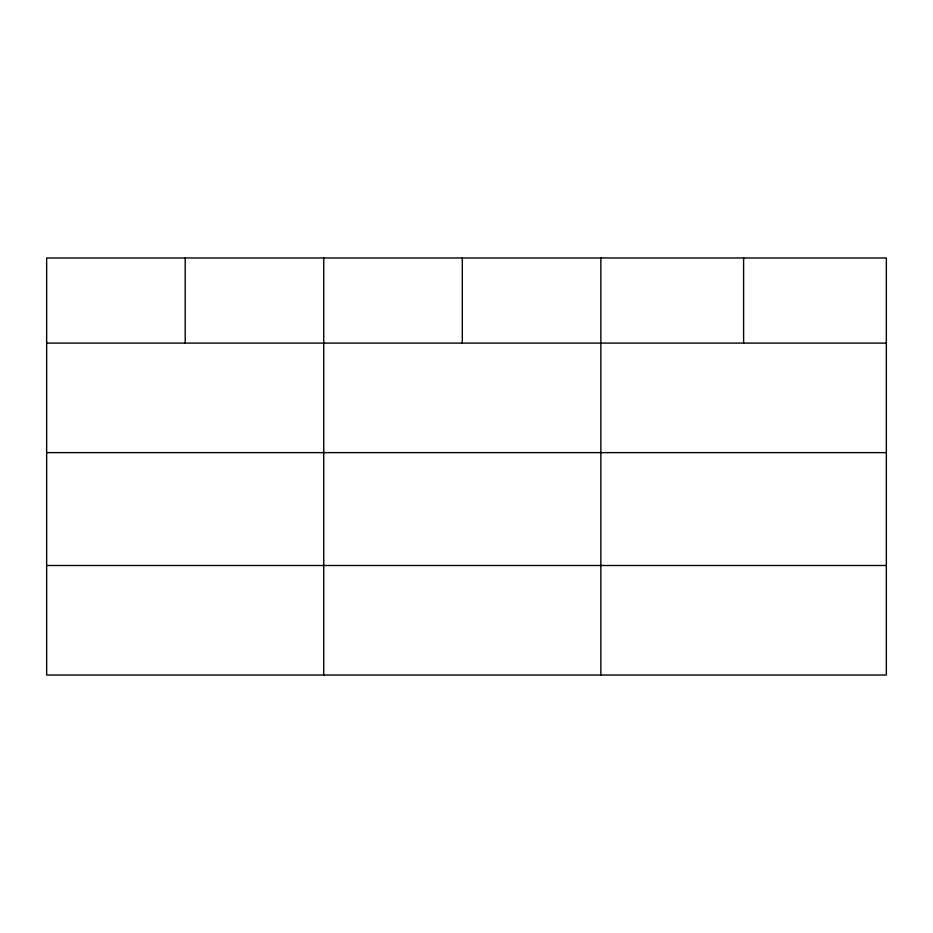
<?xml version="1.0" encoding="UTF-8"?>
<svg xmlns="http://www.w3.org/2000/svg" width="933" height="933" viewBox="0 0 933 933"><rect width="100%" height="100%" fill="white"/><g stroke="black" fill="none" stroke-linecap="round" stroke-linejoin="round"><path stroke-width="1.4" d="M886.35 452.633L886.35 257.974L46.65 257.974L46.65 675.025L886.35 675.025L886.35 452.633L46.65 452.633M46.65 343.099L886.35 343.099M46.65 565.491L886.35 565.491M743.601 257.974L743.601 343.099M600.852 257.974L600.852 675.025M462.301 257.974L462.301 343.099M323.751 257.974L323.751 675.025M185.201 257.974L185.201 343.099"/></g></svg>
